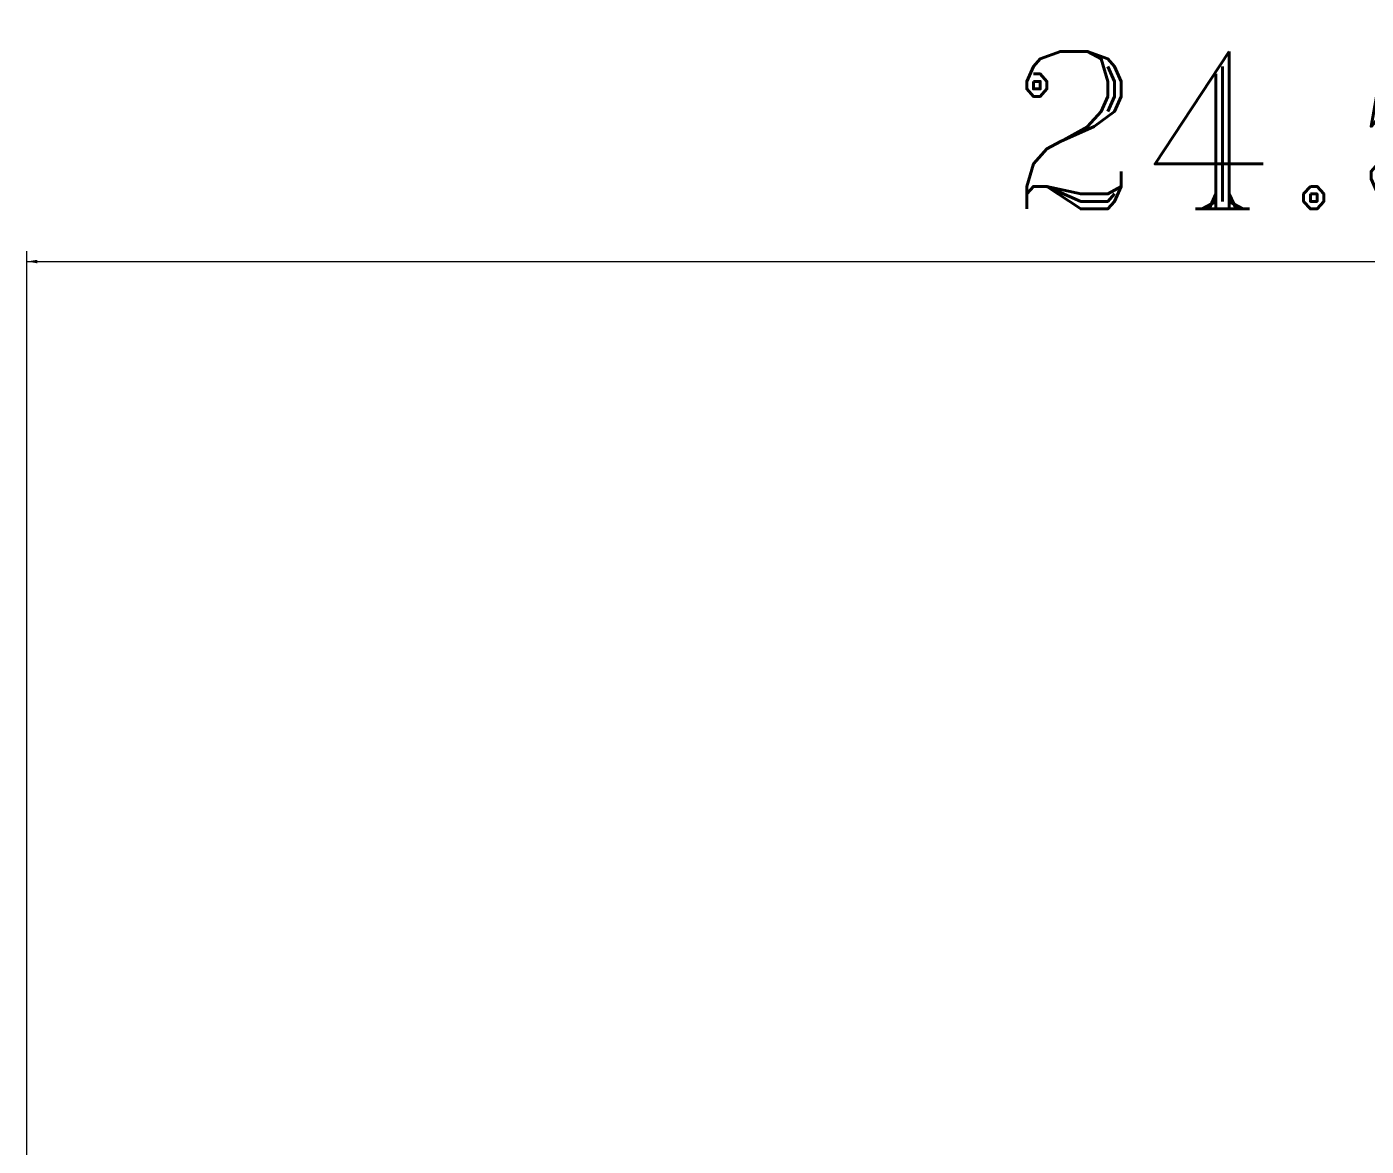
# Model space of a CAD drawing. Header units: millimetres. Extents: x 2260 to 2572, y -21 to 200.
# Drawn here: x 2293.19 to 2305.94, y 142.01 to 152.66 of the extents above; entities that cross this region are included whole.
import ezdxf

# ---------------------------------------------------------------- set-up
doc = ezdxf.new("R2010")
doc.units = ezdxf.units.MM
doc.layers.get('0').update_dxf_attribs({"lineweight": 18})
doc.styles.add('C-E02$0$RT', font='romant.shx', dxfattribs={"bigfont": 'gbcbig.shx'})
doc.dimstyles.new('副本STANDARD 03', dxfattribs={"dimtxt": 1.5, "dimasz": 0.1, "dimexe": 0.1, "dimexo": 0.1, "dimgap": 0.5, "dimtad": 1, "dimzin": 0, "dimdsep": 46, "dimtxsty": 'C-E02$0$RT', "dimcen": 2, "dimdle": 0.2, "dimclrd": 3, "dimclre": 3, "dimclrt": 2, "dimadec": 0, "dimazin": 0, "dimtfac": 1, "dimtmove": 0, "dimatfit": 3, "dimfxl": 0, "dimtolj": 1, "dimtzin": 0, "dimarcsym": 0})

# ---------------------------------------------------------------- blocks, each defined once
blk = doc.blocks.new('*X4')
at = {"linetype": 'Continuous'}
for points in [[(2293.191, 150.426), (2293.291, 150.442), (2293.291, 150.409)], [(2317.692, 150.426), (2317.592, 150.442), (2317.592, 150.409)]]:
    blk.add_hatch(color=3, dxfattribs=at).paths.add_polyline_path(points, flags=0)
at = {"color": 3, "linetype": 'Continuous'}
for p, q in [((2293.191, 141.691), (2293.191, 150.526)), ((2317.692, 141.691), (2317.692, 150.526)), ((2293.191, 150.426), (2317.692, 150.426))]:
    blk.add_line(p, q, dxfattribs=at)
at = {"color": 2, "linetype": 'Continuous', "insert": (2305.442, 151.676), "char_height": 1.5, "width": 8.35714, "attachment_point": 5, "style": 'C-E02$0$RT'}
blk.add_mtext('24.50', dxfattribs=at)

msp = doc.modelspace()

# ---------------------------------------------------------------- dimensions: what is measured, and where the dimension line sits
at = {"linetype": 'Continuous'}
dim = msp.add_linear_dim(base=(2317.692, 150.426), p1=(2293.191, 141.591), p2=(2317.692, 141.591), dimstyle='副本STANDARD 03', override={"dimscale": 1, "dimsah": 1, "dimtzin": 0}, dxfattribs=at)
dim.commit()
dim.dimension.update_dxf_attribs({"geometry": '*X4', "text_midpoint": (2305.442, 150.426), "dimtype": 160})

doc.saveas('drawing.dxf')
